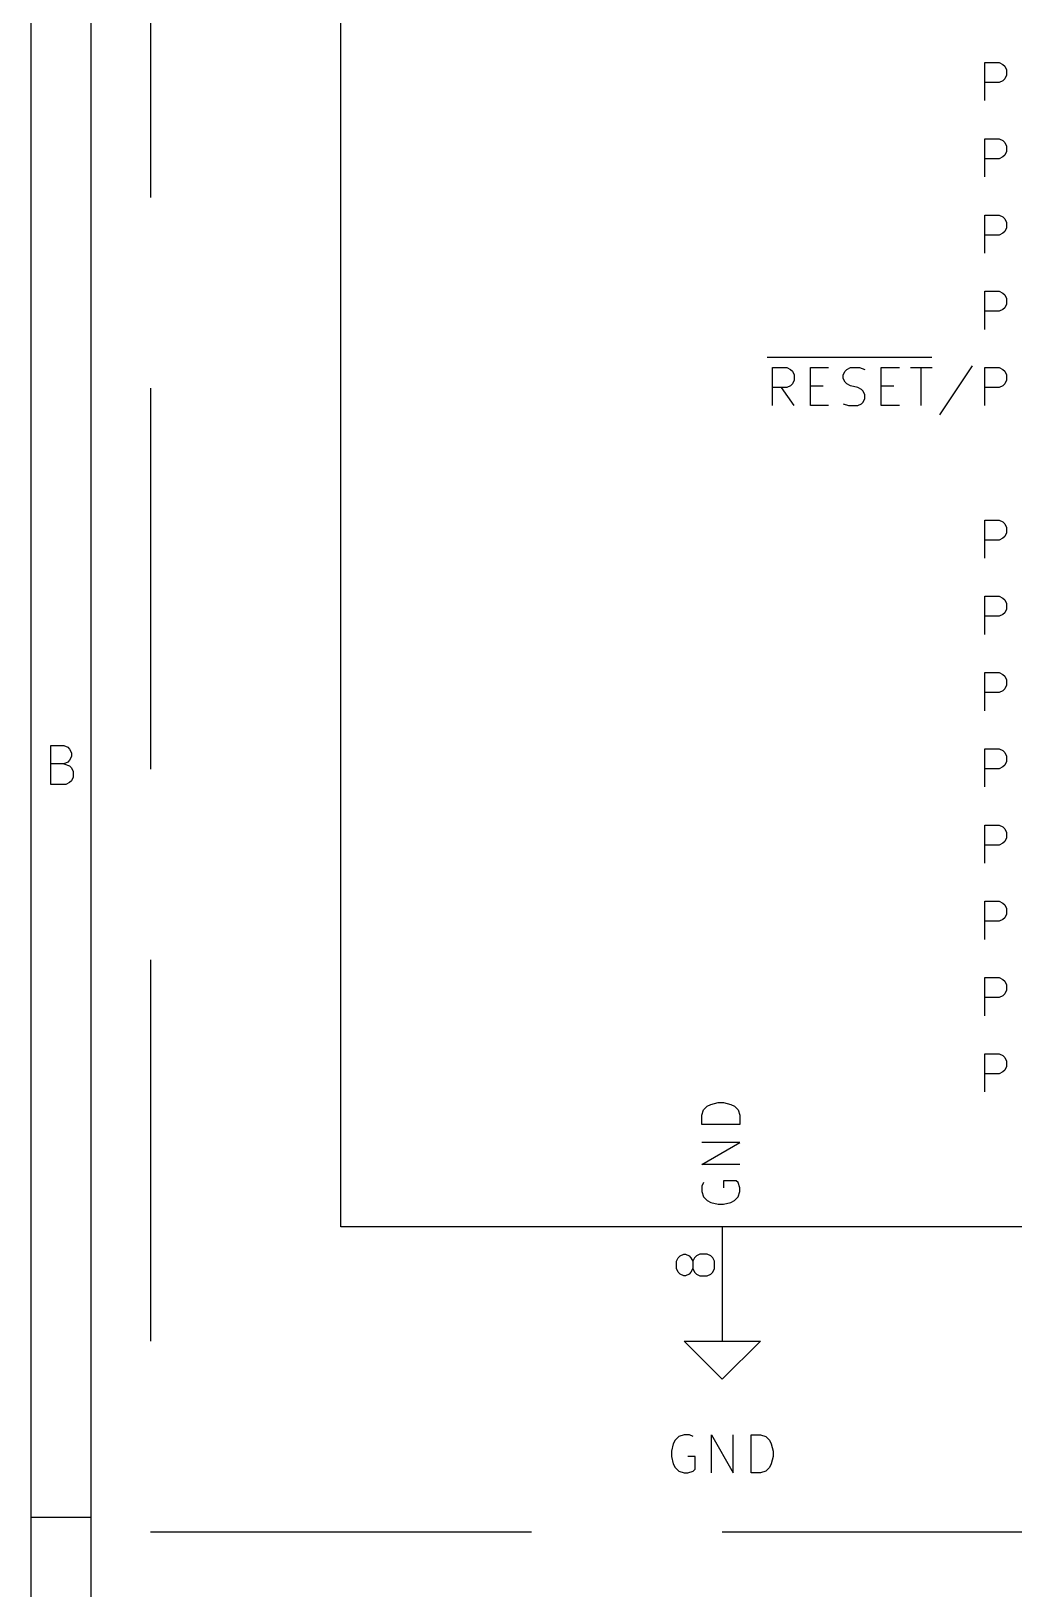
# Model space of a CAD drawing. Extents: x 0.4 to 11.3, y -7.9 to -0.4.
# Drawn here: x 0.394 to 1.682, y -4.425 to -2.382 of the extents above; entities that cross this region are included whole.
import ezdxf

# ---------------------------------------------------------------- set-up
doc = ezdxf.new("R2010")
doc.units = 0
doc.header["$MEASUREMENT"] = 0
doc.linetypes.add('DASHED', pattern=[0.75, 0.5, -0.25])
for name, color, linetype in [('BLUE3', 171, 'CONTINUOUS'), ('CYAN2', 4, 'CONTINUOUS'), ('LYELLOW', 51, 'CONTINUOUS'), ('RED2', 1, 'CONTINUOUS'), ('RED3', 11, 'CONTINUOUS')]:
    doc.layers.add(name, color=color, linetype=linetype)

msp = doc.modelspace()

# ---------------------------------------------------------------- linework, layer by layer
at = {"layer": 'BLUE3', "linetype": 'DASHED'}
for p, q in [((0.55, -0.6), (0.55, -4.35)), ((0.55, -4.35), (6.75, -4.35))]:
    msp.add_line(p, q, dxfattribs=at)
at = {"layer": 'CYAN2', "linetype": 'CONTINUOUS'}
for p, q in [((1.6443, -2.4731), (1.6443, -2.4231)), ((1.6443, -2.4231), (1.6633, -2.4231)), ((1.6443, -2.4731), (1.6443, -2.4231)), ((1.6443, -2.4231), (1.6633, -2.4231)), ((1.6633, -2.4231), (1.6681, -2.4255)), ((1.6633, -2.4231), (1.6681, -2.4255)), ((1.6681, -2.4255), (1.6705, -2.4279)), ((1.6681, -2.4255), (1.6705, -2.4279)), ((1.6705, -2.4279), (1.6729, -2.4327)), ((1.6705, -2.4279), (1.6729, -2.4327)), ((1.6633, -2.4493), (1.6443, -2.4493)), ((1.6633, -2.4493), (1.6443, -2.4493)), ((1.6681, -2.4469), (1.6633, -2.4493)), ((1.6681, -2.4469), (1.6633, -2.4493)), ((1.6705, -2.4446), (1.6681, -2.4469)), ((1.6705, -2.4446), (1.6681, -2.4469)), ((1.6729, -2.4398), (1.6705, -2.4446)), ((1.6729, -2.4398), (1.6705, -2.4446)), ((1.6729, -2.4327), (1.6729, -2.4398)), ((1.6729, -2.4327), (1.6729, -2.4398)), ((1.6443, -2.5731), (1.6443, -2.5231)), ((1.6443, -2.5231), (1.6633, -2.5231)), ((1.6443, -2.5731), (1.6443, -2.5231)), ((1.6443, -2.5231), (1.6633, -2.5231)), ((1.6633, -2.5231), (1.6681, -2.5255)), ((1.6633, -2.5231), (1.6681, -2.5255)), ((1.6681, -2.5255), (1.6705, -2.5279)), ((1.6681, -2.5255), (1.6705, -2.5279)), ((1.6705, -2.5279), (1.6729, -2.5327)), ((1.6705, -2.5279), (1.6729, -2.5327)), ((1.6729, -2.5327), (1.6729, -2.5398)), ((1.6729, -2.5327), (1.6729, -2.5398)), ((1.6633, -2.5493), (1.6443, -2.5493)), ((1.6633, -2.5493), (1.6443, -2.5493)), ((1.6681, -2.5469), (1.6633, -2.5493)), ((1.6681, -2.5469), (1.6633, -2.5493)), ((1.6705, -2.5446), (1.6681, -2.5469)), ((1.6705, -2.5446), (1.6681, -2.5469)), ((1.6729, -2.5398), (1.6705, -2.5446)), ((1.6729, -2.5398), (1.6705, -2.5446)), ((1.6443, -2.6731), (1.6443, -2.6231)), ((1.6443, -2.6231), (1.6633, -2.6231)), ((1.6443, -2.6731), (1.6443, -2.6231)), ((1.6443, -2.6231), (1.6633, -2.6231)), ((1.6633, -2.6231), (1.6681, -2.6255)), ((1.6633, -2.6231), (1.6681, -2.6255)), ((1.6681, -2.6255), (1.6705, -2.6279)), ((1.6681, -2.6255), (1.6705, -2.6279)), ((1.6705, -2.6279), (1.6729, -2.6327)), ((1.6705, -2.6279), (1.6729, -2.6327)), ((1.6729, -2.6327), (1.6729, -2.6398)), ((1.6729, -2.6327), (1.6729, -2.6398)), ((1.6633, -2.6493), (1.6443, -2.6493)), ((1.6633, -2.6493), (1.6443, -2.6493)), ((1.6681, -2.6469), (1.6633, -2.6493)), ((1.6681, -2.6469), (1.6633, -2.6493)), ((1.6705, -2.6446), (1.6681, -2.6469)), ((1.6705, -2.6446), (1.6681, -2.6469)), ((1.6729, -2.6398), (1.6705, -2.6446)), ((1.6729, -2.6398), (1.6705, -2.6446)), ((1.6443, -2.7731), (1.6443, -2.7231)), ((1.6443, -2.7231), (1.6633, -2.7231)), ((1.6443, -2.7731), (1.6443, -2.7231)), ((1.6443, -2.7231), (1.6633, -2.7231)), ((1.6633, -2.7231), (1.6681, -2.7255)), ((1.6633, -2.7231), (1.6681, -2.7255)), ((1.6681, -2.7255), (1.6705, -2.7279)), ((1.6681, -2.7255), (1.6705, -2.7279)), ((1.6705, -2.7279), (1.6729, -2.7327)), ((1.6705, -2.7279), (1.6729, -2.7327)), ((1.6729, -2.7327), (1.6729, -2.7398)), ((1.6729, -2.7327), (1.6729, -2.7398)), ((1.6633, -2.7493), (1.6443, -2.7493)), ((1.6633, -2.7493), (1.6443, -2.7493)), ((1.6681, -2.7469), (1.6633, -2.7493)), ((1.6681, -2.7469), (1.6633, -2.7493)), ((1.6705, -2.7446), (1.6681, -2.7469)), ((1.6705, -2.7446), (1.6681, -2.7469)), ((1.6729, -2.7398), (1.6705, -2.7446)), ((1.6729, -2.7398), (1.6705, -2.7446)), ((1.3588, -2.8093), (1.575, -2.8093)), ((1.3588, -2.8093), (1.575, -2.8093)), ((1.3657, -2.8731), (1.3657, -2.8231)), ((1.3657, -2.8231), (1.3848, -2.8231)), ((1.3657, -2.8731), (1.3657, -2.8231)), ((1.3657, -2.8231), (1.3848, -2.8231)), ((1.3848, -2.8231), (1.3895, -2.8255)), ((1.3848, -2.8231), (1.3895, -2.8255)), ((1.3895, -2.8255), (1.3919, -2.8279)), ((1.3895, -2.8255), (1.3919, -2.8279)), ((1.3919, -2.8279), (1.3943, -2.8327)), ((1.3919, -2.8279), (1.3943, -2.8327)), ((1.3943, -2.8327), (1.3943, -2.8398)), ((1.3943, -2.8327), (1.3943, -2.8398)), ((1.4157, -2.8731), (1.4157, -2.8231)), ((1.4157, -2.8231), (1.4395, -2.8231)), ((1.4157, -2.8731), (1.4157, -2.8231)), ((1.4157, -2.8231), (1.4395, -2.8231)), ((1.4586, -2.8327), (1.461, -2.8279)), ((1.4586, -2.8327), (1.461, -2.8279)), ((1.4586, -2.8374), (1.4586, -2.8327)), ((1.4586, -2.8374), (1.4586, -2.8327)), ((1.461, -2.8422), (1.4586, -2.8374)), ((1.461, -2.8422), (1.4586, -2.8374)), ((1.461, -2.8279), (1.4633, -2.8255)), ((1.461, -2.8279), (1.4633, -2.8255)), ((1.4633, -2.8255), (1.4681, -2.8231)), ((1.4633, -2.8255), (1.4681, -2.8231)), ((1.4681, -2.8231), (1.48, -2.8231)), ((1.4681, -2.8231), (1.48, -2.8231)), ((1.48, -2.8231), (1.4871, -2.8255)), ((1.48, -2.8231), (1.4871, -2.8255)), ((1.5086, -2.8731), (1.5086, -2.8231)), ((1.5086, -2.8231), (1.5324, -2.8231)), ((1.5086, -2.8731), (1.5086, -2.8231)), ((1.5086, -2.8231), (1.5324, -2.8231)), ((1.5467, -2.8231), (1.5752, -2.8231)), ((1.5467, -2.8231), (1.5752, -2.8231)), ((1.561, -2.8731), (1.561, -2.8231)), ((1.561, -2.8731), (1.561, -2.8231)), ((1.6276, -2.8208), (1.5848, -2.885)), ((1.6276, -2.8208), (1.5848, -2.885)), ((1.6443, -2.8731), (1.6443, -2.8231)), ((1.6443, -2.8231), (1.6633, -2.8231)), ((1.6443, -2.8731), (1.6443, -2.8231)), ((1.6443, -2.8231), (1.6633, -2.8231)), ((1.6633, -2.8231), (1.6681, -2.8255)), ((1.6633, -2.8231), (1.6681, -2.8255)), ((1.6681, -2.8255), (1.6705, -2.8279)), ((1.6681, -2.8255), (1.6705, -2.8279)), ((1.6705, -2.8279), (1.6729, -2.8327)), ((1.6705, -2.8279), (1.6729, -2.8327)), ((1.6729, -2.8327), (1.6729, -2.8398)), ((1.6729, -2.8327), (1.6729, -2.8398)), ((1.3848, -2.8493), (1.3657, -2.8493)), ((1.3848, -2.8493), (1.3657, -2.8493)), ((1.3943, -2.8731), (1.3776, -2.8493)), ((1.3943, -2.8731), (1.3776, -2.8493)), ((1.3895, -2.8469), (1.3848, -2.8493)), ((1.3895, -2.8469), (1.3848, -2.8493)), ((1.3919, -2.8446), (1.3895, -2.8469)), ((1.3919, -2.8446), (1.3895, -2.8469)), ((1.3943, -2.8398), (1.3919, -2.8446)), ((1.3943, -2.8398), (1.3919, -2.8446)), ((1.4157, -2.8469), (1.4324, -2.8469)), ((1.4157, -2.8469), (1.4324, -2.8469)), ((1.4633, -2.8446), (1.461, -2.8422)), ((1.4633, -2.8446), (1.461, -2.8422)), ((1.4681, -2.8469), (1.4633, -2.8446)), ((1.4681, -2.8469), (1.4633, -2.8446)), ((1.4776, -2.8493), (1.4681, -2.8469)), ((1.4776, -2.8493), (1.4681, -2.8469)), ((1.4824, -2.8517), (1.4776, -2.8493)), ((1.4824, -2.8517), (1.4776, -2.8493)), ((1.4848, -2.8541), (1.4824, -2.8517)), ((1.4848, -2.8541), (1.4824, -2.8517)), ((1.4871, -2.8588), (1.4848, -2.8541)), ((1.4871, -2.8588), (1.4848, -2.8541)), ((1.4871, -2.8636), (1.4871, -2.8588)), ((1.4871, -2.8636), (1.4871, -2.8588)), ((1.5086, -2.8469), (1.5252, -2.8469)), ((1.5086, -2.8469), (1.5252, -2.8469)), ((1.6633, -2.8493), (1.6443, -2.8493)), ((1.6633, -2.8493), (1.6443, -2.8493)), ((1.6681, -2.8469), (1.6633, -2.8493)), ((1.6681, -2.8469), (1.6633, -2.8493)), ((1.6705, -2.8446), (1.6681, -2.8469)), ((1.6705, -2.8446), (1.6681, -2.8469)), ((1.6729, -2.8398), (1.6705, -2.8446)), ((1.6729, -2.8398), (1.6705, -2.8446)), ((1.4395, -2.8731), (1.4157, -2.8731)), ((1.4395, -2.8731), (1.4157, -2.8731)), ((1.4586, -2.8708), (1.4657, -2.8731)), ((1.4586, -2.8708), (1.4657, -2.8731)), ((1.4657, -2.8731), (1.4776, -2.8731)), ((1.4657, -2.8731), (1.4776, -2.8731)), ((1.4776, -2.8731), (1.4824, -2.8708)), ((1.4776, -2.8731), (1.4824, -2.8708)), ((1.4824, -2.8708), (1.4848, -2.8684)), ((1.4824, -2.8708), (1.4848, -2.8684)), ((1.4848, -2.8684), (1.4871, -2.8636)), ((1.4848, -2.8684), (1.4871, -2.8636)), ((1.5324, -2.8731), (1.5086, -2.8731)), ((1.5324, -2.8731), (1.5086, -2.8731)), ((1.6443, -3.0731), (1.6443, -3.0231)), ((1.6443, -3.0231), (1.6633, -3.0231)), ((1.6443, -3.0731), (1.6443, -3.0231)), ((1.6443, -3.0231), (1.6633, -3.0231)), ((1.6633, -3.0231), (1.6681, -3.0255)), ((1.6633, -3.0231), (1.6681, -3.0255)), ((1.6681, -3.0255), (1.6705, -3.0279)), ((1.6681, -3.0255), (1.6705, -3.0279)), ((1.6705, -3.0279), (1.6729, -3.0327)), ((1.6705, -3.0279), (1.6729, -3.0327)), ((1.6729, -3.0398), (1.6705, -3.0446)), ((1.6729, -3.0398), (1.6705, -3.0446)), ((1.6729, -3.0327), (1.6729, -3.0398)), ((1.6729, -3.0327), (1.6729, -3.0398)), ((1.6633, -3.0493), (1.6443, -3.0493)), ((1.6633, -3.0493), (1.6443, -3.0493)), ((1.6681, -3.0469), (1.6633, -3.0493)), ((1.6681, -3.0469), (1.6633, -3.0493)), ((1.6705, -3.0446), (1.6681, -3.0469)), ((1.6705, -3.0446), (1.6681, -3.0469)), ((1.6443, -3.1731), (1.6443, -3.1231)), ((1.6443, -3.1231), (1.6633, -3.1231)), ((1.6443, -3.1731), (1.6443, -3.1231)), ((1.6443, -3.1231), (1.6633, -3.1231)), ((1.6633, -3.1231), (1.6681, -3.1255)), ((1.6633, -3.1231), (1.6681, -3.1255)), ((1.6681, -3.1255), (1.6705, -3.1279)), ((1.6681, -3.1255), (1.6705, -3.1279)), ((1.6705, -3.1446), (1.6681, -3.1469)), ((1.6705, -3.1446), (1.6681, -3.1469)), ((1.6705, -3.1279), (1.6729, -3.1327)), ((1.6705, -3.1279), (1.6729, -3.1327)), ((1.6729, -3.1398), (1.6705, -3.1446)), ((1.6729, -3.1398), (1.6705, -3.1446)), ((1.6729, -3.1327), (1.6729, -3.1398)), ((1.6729, -3.1327), (1.6729, -3.1398)), ((1.6633, -3.1493), (1.6443, -3.1493)), ((1.6633, -3.1493), (1.6443, -3.1493)), ((1.6681, -3.1469), (1.6633, -3.1493)), ((1.6681, -3.1469), (1.6633, -3.1493)), ((1.6443, -3.2731), (1.6443, -3.2231)), ((1.6443, -3.2231), (1.6633, -3.2231)), ((1.6443, -3.2731), (1.6443, -3.2231)), ((1.6443, -3.2231), (1.6633, -3.2231)), ((1.6633, -3.2231), (1.6681, -3.2255)), ((1.6633, -3.2231), (1.6681, -3.2255)), ((1.6681, -3.2255), (1.6705, -3.2279)), ((1.6681, -3.2255), (1.6705, -3.2279)), ((1.6681, -3.2469), (1.6633, -3.2493)), ((1.6681, -3.2469), (1.6633, -3.2493)), ((1.6705, -3.2446), (1.6681, -3.2469)), ((1.6705, -3.2446), (1.6681, -3.2469)), ((1.6705, -3.2279), (1.6729, -3.2327)), ((1.6705, -3.2279), (1.6729, -3.2327)), ((1.6729, -3.2398), (1.6705, -3.2446)), ((1.6729, -3.2398), (1.6705, -3.2446)), ((1.6729, -3.2327), (1.6729, -3.2398)), ((1.6729, -3.2327), (1.6729, -3.2398)), ((1.6633, -3.2493), (1.6443, -3.2493)), ((1.6633, -3.2493), (1.6443, -3.2493)), ((1.6443, -3.3731), (1.6443, -3.3231)), ((1.6443, -3.3231), (1.6633, -3.3231)), ((1.6443, -3.3731), (1.6443, -3.3231)), ((1.6443, -3.3231), (1.6633, -3.3231)), ((1.6633, -3.3231), (1.6681, -3.3255)), ((1.6633, -3.3231), (1.6681, -3.3255)), ((1.6681, -3.3255), (1.6705, -3.3279)), ((1.6681, -3.3255), (1.6705, -3.3279)), ((1.6705, -3.3279), (1.6729, -3.3327)), ((1.6705, -3.3279), (1.6729, -3.3327)), ((1.6633, -3.3493), (1.6443, -3.3493)), ((1.6633, -3.3493), (1.6443, -3.3493)), ((1.6681, -3.3469), (1.6633, -3.3493)), ((1.6681, -3.3469), (1.6633, -3.3493)), ((1.6705, -3.3446), (1.6681, -3.3469)), ((1.6705, -3.3446), (1.6681, -3.3469)), ((1.6729, -3.3398), (1.6705, -3.3446)), ((1.6729, -3.3398), (1.6705, -3.3446)), ((1.6729, -3.3327), (1.6729, -3.3398)), ((1.6729, -3.3327), (1.6729, -3.3398)), ((1.6443, -3.4731), (1.6443, -3.4231)), ((1.6443, -3.4231), (1.6633, -3.4231)), ((1.6443, -3.4731), (1.6443, -3.4231)), ((1.6443, -3.4231), (1.6633, -3.4231)), ((1.6633, -3.4231), (1.6681, -3.4255)), ((1.6633, -3.4231), (1.6681, -3.4255)), ((1.6681, -3.4255), (1.6705, -3.4279)), ((1.6681, -3.4255), (1.6705, -3.4279)), ((1.6705, -3.4279), (1.6729, -3.4327)), ((1.6705, -3.4279), (1.6729, -3.4327)), ((1.6633, -3.4493), (1.6443, -3.4493)), ((1.6633, -3.4493), (1.6443, -3.4493)), ((1.6681, -3.4469), (1.6633, -3.4493)), ((1.6681, -3.4469), (1.6633, -3.4493)), ((1.6705, -3.4446), (1.6681, -3.4469)), ((1.6705, -3.4446), (1.6681, -3.4469)), ((1.6729, -3.4398), (1.6705, -3.4446)), ((1.6729, -3.4398), (1.6705, -3.4446)), ((1.6729, -3.4327), (1.6729, -3.4398)), ((1.6729, -3.4327), (1.6729, -3.4398)), ((1.6443, -3.5731), (1.6443, -3.5231)), ((1.6443, -3.5231), (1.6633, -3.5231)), ((1.6443, -3.5731), (1.6443, -3.5231)), ((1.6443, -3.5231), (1.6633, -3.5231)), ((1.6633, -3.5231), (1.6681, -3.5255)), ((1.6633, -3.5231), (1.6681, -3.5255)), ((1.6681, -3.5255), (1.6705, -3.5279)), ((1.6681, -3.5255), (1.6705, -3.5279)), ((1.6705, -3.5279), (1.6729, -3.5327)), ((1.6705, -3.5279), (1.6729, -3.5327)), ((1.6729, -3.5327), (1.6729, -3.5398)), ((1.6729, -3.5327), (1.6729, -3.5398)), ((1.6633, -3.5493), (1.6443, -3.5493)), ((1.6633, -3.5493), (1.6443, -3.5493)), ((1.6681, -3.5469), (1.6633, -3.5493)), ((1.6681, -3.5469), (1.6633, -3.5493)), ((1.6705, -3.5446), (1.6681, -3.5469)), ((1.6705, -3.5446), (1.6681, -3.5469)), ((1.6729, -3.5398), (1.6705, -3.5446)), ((1.6729, -3.5398), (1.6705, -3.5446)), ((1.6443, -3.6731), (1.6443, -3.6231)), ((1.6443, -3.6231), (1.6633, -3.6231)), ((1.6443, -3.6731), (1.6443, -3.6231)), ((1.6443, -3.6231), (1.6633, -3.6231)), ((1.6633, -3.6231), (1.6681, -3.6255)), ((1.6633, -3.6231), (1.6681, -3.6255)), ((1.6681, -3.6255), (1.6705, -3.6279)), ((1.6681, -3.6255), (1.6705, -3.6279)), ((1.6705, -3.6279), (1.6729, -3.6327)), ((1.6705, -3.6279), (1.6729, -3.6327)), ((1.6729, -3.6327), (1.6729, -3.6398)), ((1.6729, -3.6327), (1.6729, -3.6398)), ((1.6633, -3.6493), (1.6443, -3.6493)), ((1.6633, -3.6493), (1.6443, -3.6493)), ((1.6681, -3.6469), (1.6633, -3.6493)), ((1.6681, -3.6469), (1.6633, -3.6493)), ((1.6705, -3.6446), (1.6681, -3.6469)), ((1.6705, -3.6446), (1.6681, -3.6469)), ((1.6729, -3.6398), (1.6705, -3.6446)), ((1.6729, -3.6398), (1.6705, -3.6446)), ((1.6443, -3.7731), (1.6443, -3.7231)), ((1.6443, -3.7231), (1.6633, -3.7231)), ((1.6443, -3.7731), (1.6443, -3.7231)), ((1.6443, -3.7231), (1.6633, -3.7231)), ((1.6633, -3.7231), (1.6681, -3.7255)), ((1.6633, -3.7231), (1.6681, -3.7255)), ((1.6681, -3.7255), (1.6705, -3.7279)), ((1.6681, -3.7255), (1.6705, -3.7279)), ((1.6705, -3.7279), (1.6729, -3.7327)), ((1.6705, -3.7279), (1.6729, -3.7327)), ((1.6729, -3.7327), (1.6729, -3.7398)), ((1.6729, -3.7327), (1.6729, -3.7398)), ((1.6633, -3.7493), (1.6443, -3.7493)), ((1.6633, -3.7493), (1.6443, -3.7493)), ((1.6681, -3.7469), (1.6633, -3.7493)), ((1.6681, -3.7469), (1.6633, -3.7493)), ((1.6705, -3.7446), (1.6681, -3.7469)), ((1.6705, -3.7446), (1.6681, -3.7469)), ((1.6729, -3.7398), (1.6705, -3.7446)), ((1.6729, -3.7398), (1.6705, -3.7446)), ((1.2731, -3.8038), (1.2755, -3.7967)), ((1.2731, -3.8038), (1.2755, -3.7967)), ((1.2755, -3.7967), (1.2803, -3.7919)), ((1.2755, -3.7967), (1.2803, -3.7919)), ((1.2803, -3.7919), (1.285, -3.7895)), ((1.2803, -3.7919), (1.285, -3.7895)), ((1.285, -3.7895), (1.2946, -3.7871)), ((1.285, -3.7895), (1.2946, -3.7871)), ((1.2946, -3.7871), (1.3017, -3.7871)), ((1.2946, -3.7871), (1.3017, -3.7871)), ((1.3017, -3.7871), (1.3112, -3.7895)), ((1.3017, -3.7871), (1.3112, -3.7895)), ((1.3112, -3.7895), (1.316, -3.7919)), ((1.3112, -3.7895), (1.316, -3.7919)), ((1.316, -3.7919), (1.3208, -3.7967)), ((1.316, -3.7919), (1.3208, -3.7967)), ((1.3208, -3.7967), (1.3231, -3.8038)), ((1.3208, -3.7967), (1.3231, -3.8038)), ((1.2731, -3.8157), (1.2731, -3.8038)), ((1.2731, -3.8157), (1.2731, -3.8038)), ((1.3231, -3.8157), (1.2731, -3.8157)), ((1.3231, -3.8157), (1.2731, -3.8157)), ((1.3231, -3.8038), (1.3231, -3.8157)), ((1.3231, -3.8038), (1.3231, -3.8157)), ((1.2731, -3.8681), (1.3231, -3.8395)), ((1.3231, -3.8395), (1.2731, -3.8395)), ((1.2731, -3.8681), (1.3231, -3.8395)), ((1.3231, -3.8395), (1.2731, -3.8395)), ((1.3231, -3.8681), (1.2731, -3.8681)), ((1.3231, -3.8681), (1.2731, -3.8681)), ((1.2755, -3.8919), (1.2731, -3.8967)), ((1.2755, -3.8919), (1.2731, -3.8967)), ((1.2731, -3.8967), (1.2731, -3.9038)), ((1.2731, -3.8967), (1.2731, -3.9038)), ((1.3184, -3.8895), (1.3017, -3.8895)), ((1.3017, -3.8895), (1.3017, -3.899)), ((1.3184, -3.8895), (1.3017, -3.8895)), ((1.3017, -3.8895), (1.3017, -3.899)), ((1.3208, -3.8919), (1.3184, -3.8895)), ((1.3208, -3.8919), (1.3184, -3.8895)), ((1.3231, -3.899), (1.3208, -3.8919)), ((1.3231, -3.899), (1.3208, -3.8919)), ((1.3231, -3.9038), (1.3231, -3.899)), ((1.3231, -3.9038), (1.3231, -3.899)), ((1.2731, -3.9038), (1.2755, -3.9109)), ((1.2731, -3.9038), (1.2755, -3.9109)), ((1.2755, -3.9109), (1.2803, -3.9157)), ((1.2755, -3.9109), (1.2803, -3.9157)), ((1.2803, -3.9157), (1.285, -3.9181)), ((1.2803, -3.9157), (1.285, -3.9181)), ((1.285, -3.9181), (1.2946, -3.9205)), ((1.285, -3.9181), (1.2946, -3.9205)), ((1.2946, -3.9205), (1.3017, -3.9205)), ((1.2946, -3.9205), (1.3017, -3.9205)), ((1.3017, -3.9205), (1.3112, -3.9181)), ((1.3017, -3.9205), (1.3112, -3.9181)), ((1.3112, -3.9181), (1.316, -3.9157)), ((1.3112, -3.9181), (1.316, -3.9157)), ((1.316, -3.9157), (1.3208, -3.9109)), ((1.316, -3.9157), (1.3208, -3.9109)), ((1.3208, -3.9109), (1.3231, -3.9038)), ((1.3208, -3.9109), (1.3231, -3.9038)), ((1.2429, -4.2252), (1.2381, -4.2299)), ((1.2429, -4.2252), (1.2381, -4.2299)), ((1.25, -4.2228), (1.2429, -4.2252)), ((1.25, -4.2228), (1.2429, -4.2252)), ((1.2571, -4.2228), (1.25, -4.2228)), ((1.2571, -4.2228), (1.25, -4.2228)), ((1.2619, -4.2252), (1.2571, -4.2228)), ((1.2619, -4.2252), (1.2571, -4.2228)), ((1.2857, -4.2728), (1.2857, -4.2228)), ((1.2857, -4.2228), (1.3143, -4.2728)), ((1.2857, -4.2728), (1.2857, -4.2228)), ((1.2857, -4.2228), (1.3143, -4.2728)), ((1.3143, -4.2728), (1.3143, -4.2228)), ((1.3143, -4.2728), (1.3143, -4.2228)), ((1.3381, -4.2728), (1.3381, -4.2228)), ((1.3381, -4.2228), (1.35, -4.2228)), ((1.3381, -4.2728), (1.3381, -4.2228)), ((1.3381, -4.2228), (1.35, -4.2228)), ((1.35, -4.2228), (1.3571, -4.2252)), ((1.35, -4.2228), (1.3571, -4.2252)), ((1.3571, -4.2252), (1.3619, -4.2299)), ((1.3571, -4.2252), (1.3619, -4.2299)), ((1.2357, -4.2347), (1.2333, -4.2442)), ((1.2357, -4.2347), (1.2333, -4.2442)), ((1.2333, -4.2442), (1.2333, -4.2514)), ((1.2333, -4.2442), (1.2333, -4.2514)), ((1.2381, -4.2299), (1.2357, -4.2347)), ((1.2381, -4.2299), (1.2357, -4.2347)), ((1.3619, -4.2299), (1.3643, -4.2347)), ((1.3619, -4.2299), (1.3643, -4.2347)), ((1.3643, -4.2347), (1.3667, -4.2442)), ((1.3643, -4.2347), (1.3667, -4.2442)), ((1.3667, -4.2442), (1.3667, -4.2514)), ((1.3667, -4.2442), (1.3667, -4.2514)), ((1.2333, -4.2514), (1.2357, -4.2609)), ((1.2333, -4.2514), (1.2357, -4.2609)), ((1.2357, -4.2609), (1.2381, -4.2657)), ((1.2357, -4.2609), (1.2381, -4.2657)), ((1.2381, -4.2657), (1.2429, -4.2704)), ((1.2381, -4.2657), (1.2429, -4.2704)), ((1.2643, -4.2514), (1.2548, -4.2514)), ((1.2643, -4.2514), (1.2548, -4.2514)), ((1.2619, -4.2704), (1.2643, -4.268)), ((1.2619, -4.2704), (1.2643, -4.268)), ((1.2643, -4.268), (1.2643, -4.2514)), ((1.2643, -4.268), (1.2643, -4.2514)), ((1.3619, -4.2657), (1.3571, -4.2704)), ((1.3619, -4.2657), (1.3571, -4.2704)), ((1.3643, -4.2609), (1.3619, -4.2657)), ((1.3643, -4.2609), (1.3619, -4.2657)), ((1.3667, -4.2514), (1.3643, -4.2609)), ((1.3667, -4.2514), (1.3643, -4.2609)), ((1.2429, -4.2704), (1.25, -4.2728)), ((1.2429, -4.2704), (1.25, -4.2728)), ((1.25, -4.2728), (1.2548, -4.2728)), ((1.25, -4.2728), (1.2548, -4.2728)), ((1.2548, -4.2728), (1.2619, -4.2704)), ((1.2548, -4.2728), (1.2619, -4.2704)), ((1.35, -4.2728), (1.3381, -4.2728)), ((1.35, -4.2728), (1.3381, -4.2728)), ((1.3571, -4.2704), (1.35, -4.2728)), ((1.3571, -4.2704), (1.35, -4.2728))]:
    msp.add_line(p, q, dxfattribs=at)
at = {"layer": 'LYELLOW', "linetype": 'CONTINUOUS'}
for p, q in [((0.8, -3.95), (0.8, -1.15)), ((1.8, -3.95), (0.8, -3.95))]:
    msp.add_line(p, q, dxfattribs=at)
at = {"layer": 'RED2', "linetype": 'CONTINUOUS'}
for p, q in [((0.3937, -7.8743), (0.3937, -0.3937)), ((0.4724, -7.7956), (0.4724, -0.4724)), ((0.8, -3.95), (0.8, -1.15)), ((0.4197, -3.3698), (0.4197, -3.3186)), ((0.4197, -3.3186), (0.4367, -3.3186)), ((0.4367, -3.3186), (0.4416, -3.3211)), ((0.4416, -3.3211), (0.444, -3.3235)), ((0.444, -3.3235), (0.4465, -3.3284)), ((0.4465, -3.3284), (0.4465, -3.3333)), ((0.4367, -3.343), (0.4197, -3.343)), ((0.4416, -3.3406), (0.4367, -3.343)), ((0.4367, -3.343), (0.444, -3.3455)), ((0.444, -3.3381), (0.4416, -3.3406)), ((0.4465, -3.3333), (0.444, -3.3381)), ((0.444, -3.3455), (0.4465, -3.3479)), ((0.4465, -3.3479), (0.4489, -3.3528)), ((0.4392, -3.3698), (0.4197, -3.3698)), ((0.444, -3.3674), (0.4392, -3.3698)), ((0.4465, -3.365), (0.444, -3.3674)), ((0.4489, -3.3601), (0.4465, -3.365)), ((0.4489, -3.3528), (0.4489, -3.3601)), ((1.8, -3.95), (0.8, -3.95)), ((1.3, -3.95), (1.3, -4.05)), ((1.3, -3.95), (1.3, -4.05)), ((1.3, -4.05), (1.3, -4.1)), ((1.3, -4.15), (1.25, -4.1)), ((1.25, -4.1), (1.3, -4.1)), ((1.3, -4.1), (1.35, -4.1)), ((1.35, -4.1), (1.3, -4.15)), ((0.3937, -4.3307), (0.4724, -4.3307))]:
    msp.add_line(p, q, dxfattribs=at)
at = {"layer": 'RED3', "linetype": 'CONTINUOUS'}
for p, q in [((1.2399, -3.9952), (1.2423, -3.9905)), ((1.2399, -3.9952), (1.2423, -3.9905)), ((1.2399, -4.0048), (1.2399, -3.9952)), ((1.2399, -4.0048), (1.2399, -3.9952)), ((1.2423, -3.9905), (1.2446, -3.9881)), ((1.2423, -3.9905), (1.2446, -3.9881)), ((1.2446, -3.9881), (1.2494, -3.9857)), ((1.2446, -3.9881), (1.2494, -3.9857)), ((1.2494, -3.9857), (1.2518, -3.9857)), ((1.2494, -3.9857), (1.2518, -3.9857)), ((1.2518, -3.9857), (1.2565, -3.9881)), ((1.2518, -3.9857), (1.2565, -3.9881)), ((1.2565, -3.9881), (1.2589, -3.9905)), ((1.2565, -3.9881), (1.2589, -3.9905)), ((1.2589, -3.9905), (1.2613, -3.9952)), ((1.2589, -3.9905), (1.2613, -3.9952)), ((1.2637, -3.9905), (1.2613, -3.9952)), ((1.2637, -3.9905), (1.2613, -3.9952)), ((1.2613, -3.9952), (1.2613, -4.0048)), ((1.2613, -3.9952), (1.2613, -4.0048)), ((1.2661, -3.9881), (1.2637, -3.9905)), ((1.2661, -3.9881), (1.2637, -3.9905)), ((1.2708, -3.9857), (1.2661, -3.9881)), ((1.2708, -3.9857), (1.2661, -3.9881)), ((1.2804, -3.9857), (1.2708, -3.9857)), ((1.2804, -3.9857), (1.2708, -3.9857)), ((1.2851, -3.9881), (1.2804, -3.9857)), ((1.2851, -3.9881), (1.2804, -3.9857)), ((1.2875, -3.9905), (1.2851, -3.9881)), ((1.2875, -3.9905), (1.2851, -3.9881)), ((1.2899, -3.9952), (1.2875, -3.9905)), ((1.2899, -3.9952), (1.2875, -3.9905)), ((1.2899, -4.0048), (1.2899, -3.9952)), ((1.2899, -4.0048), (1.2899, -3.9952)), ((1.2423, -4.0095), (1.2399, -4.0048)), ((1.2423, -4.0095), (1.2399, -4.0048)), ((1.2446, -4.0119), (1.2423, -4.0095)), ((1.2446, -4.0119), (1.2423, -4.0095)), ((1.2494, -4.0143), (1.2446, -4.0119)), ((1.2494, -4.0143), (1.2446, -4.0119)), ((1.2518, -4.0143), (1.2494, -4.0143)), ((1.2518, -4.0143), (1.2494, -4.0143)), ((1.2565, -4.0119), (1.2518, -4.0143)), ((1.2565, -4.0119), (1.2518, -4.0143)), ((1.2589, -4.0095), (1.2565, -4.0119)), ((1.2589, -4.0095), (1.2565, -4.0119)), ((1.2613, -4.0048), (1.2589, -4.0095)), ((1.2613, -4.0048), (1.2589, -4.0095)), ((1.2613, -4.0048), (1.2637, -4.0095)), ((1.2613, -4.0048), (1.2637, -4.0095)), ((1.2637, -4.0095), (1.2661, -4.0119)), ((1.2637, -4.0095), (1.2661, -4.0119)), ((1.2661, -4.0119), (1.2708, -4.0143)), ((1.2661, -4.0119), (1.2708, -4.0143)), ((1.2708, -4.0143), (1.2804, -4.0143)), ((1.2708, -4.0143), (1.2804, -4.0143)), ((1.2804, -4.0143), (1.2851, -4.0119)), ((1.2804, -4.0143), (1.2851, -4.0119)), ((1.2851, -4.0119), (1.2875, -4.0095)), ((1.2851, -4.0119), (1.2875, -4.0095)), ((1.2875, -4.0095), (1.2899, -4.0048)), ((1.2875, -4.0095), (1.2899, -4.0048))]:
    msp.add_line(p, q, dxfattribs=at)

doc.saveas('drawing.dxf')
